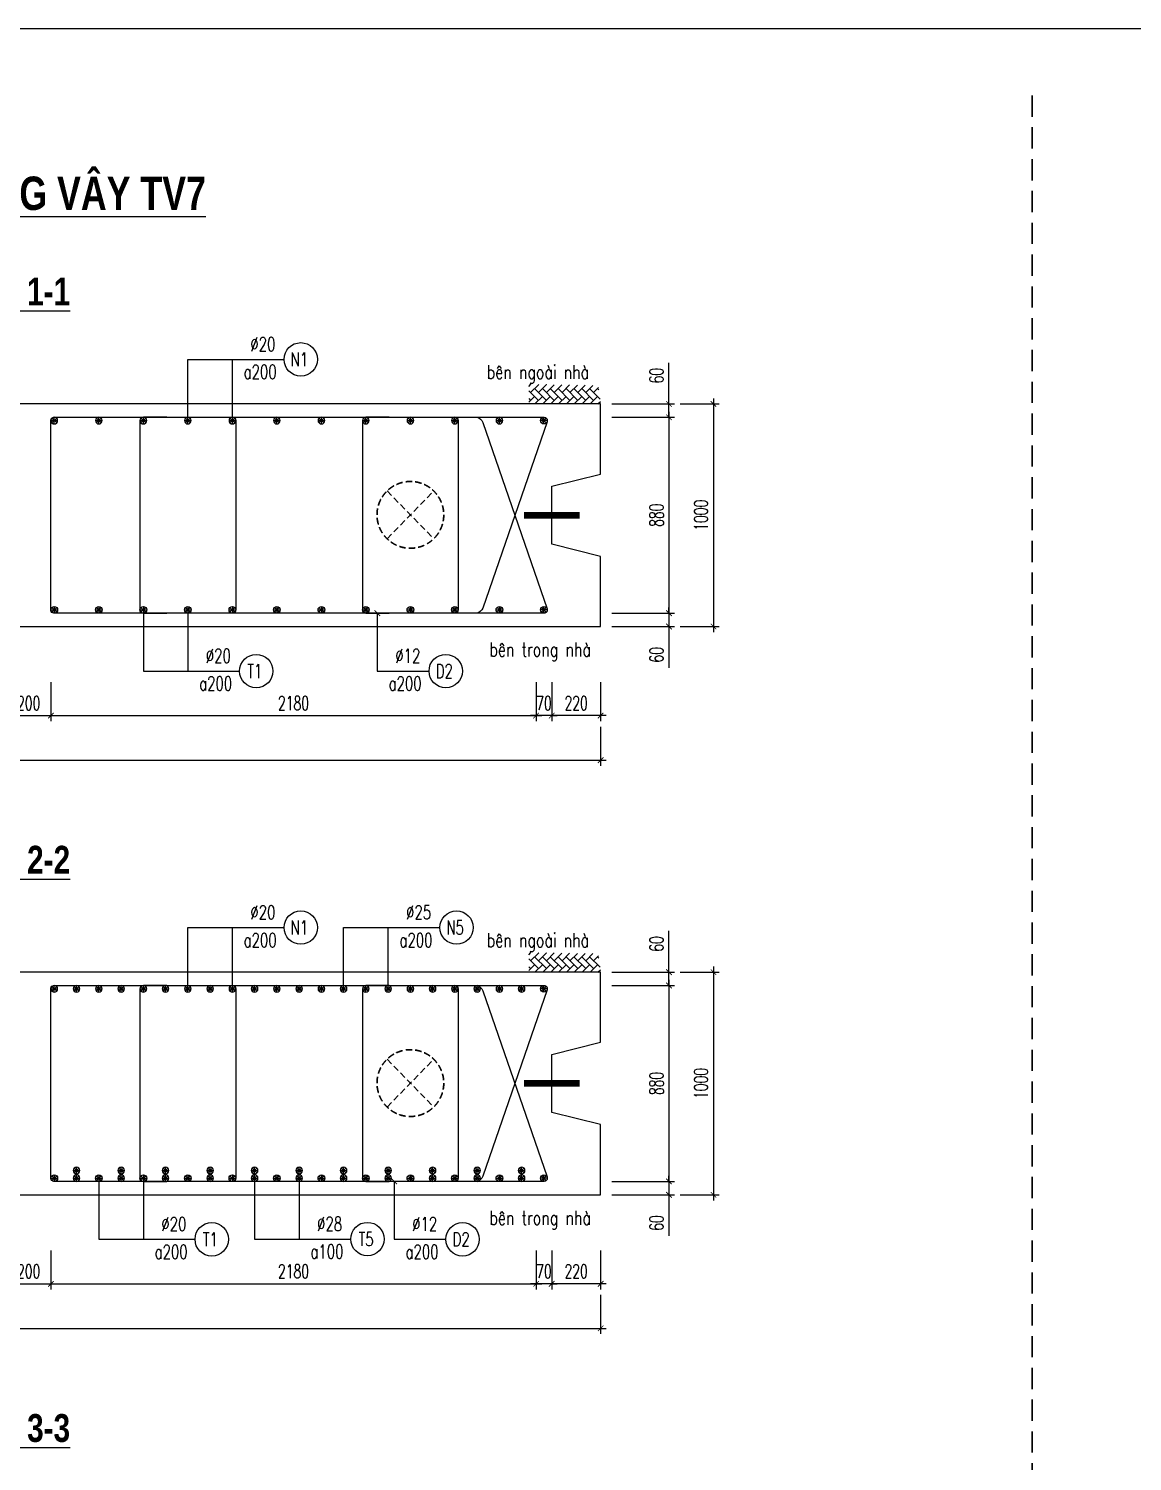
# Model space of a CAD drawing. Header units: millimetres. Extents: x -143570 to 58447, y -1448440 to -1202244.
# Drawn here: x -5197 to 14641, y -1236150 to -1210408 of the extents above; entities that cross this region are included whole.
import ezdxf
from ezdxf.enums import TextEntityAlignment as Align

# ---------------------------------------------------------------- set-up
doc = ezdxf.new("R2010")
doc.units = ezdxf.units.MM
doc.header["$LTSCALE"] = 30
doc.header["$PDMODE"] = 3
doc.linetypes.add('DASHED', pattern=[19.05, 12.7, -6.35])
doc.layers.get('0').update_dxf_attribs({"lineweight": 9})
doc.layers.get('Defpoints').update_dxf_attribs({"lineweight": 9})
for name, color, linetype in [('ccu11-Cotthep', 9, 'Continuous'), ('ccu11-Dim', 8, 'Continuous'), ('ccu11-Hatch', 8, 'Continuous'), ('ccu11-Text', 31, 'Continuous'), ('ccu11-Thay', 7, 'Continuous'), ('ccu11-Thep', 4, 'Continuous'), ('ccu11-Thep doc', 4, 'Continuous'), ('ccu11-Thepdai', 6, 'Continuous')]:
    doc.layers.add(name, color=color, linetype=linetype)
doc.layers.add('ccu11-Khuat', color=9, linetype='DASHED', lineweight=30)
doc.layers.add('Vicom_thep doc', color=1, linetype='Continuous', lineweight=35)
doc.styles.add('ccu11-dim', font='vnsimli.shx', dxfattribs={"width": 0.65, "bigfont": 'bigfont.shx'})
doc.styles.add('ccu11-VnAvH-B', font='')
doc.styles.add('ccu11-vnsimli', font='vnsimli.shx', dxfattribs={"width": 0.8, "bigfont": 'vns.shx'})
doc.styles.add('ccu11-vnsimple', font='vnsimple.shx', dxfattribs={"bigfont": 'bigfont.shx'})
doc.styles.add('ccu11_simli', font='vnsimli.shx', dxfattribs={"width": 0.8})
doc.styles.get('ccu11-VnAvH-B').set_extended_font_data('.VnAvantH', bold=True)
doc.dimstyles.new('ccu11-100', dxfattribs={"dimscale": 100, "dimtxt": 2.5, "dimasz": 1, "dimexe": 1, "dimexo": 2, "dimgap": 1, "dimtad": 1, "dimdec": 0, "dimdsep": 46, "dimtxsty": 'ccu11-dim', "dimblk": 'ARCHTICK', "dimcen": -1, "dimdle": 1, "dimclrd": 256, "dimclre": 256, "dimclrt": 3, "dimadec": 0, "dimazin": 2, "dimtfac": 0.1, "dimtdec": 0, "dimtmove": 0, "dimatfit": 1, "dimldrblk": 'ARCHTICK', "dimfxl": 1, "dimtvp": 0.833333, "dimtolj": 1, "dimtzin": 12, "dimarcsym": 0})
doc.dimstyles.new('ccu11-100x4', dxfattribs={"dimscale": 100, "dimtxt": 2.5, "dimasz": 1, "dimexe": 1, "dimexo": 2, "dimgap": 1, "dimtad": 1, "dimdec": 0, "dimlfac": 0.25, "dimdsep": 46, "dimtxsty": 'ccu11-dim', "dimblk": 'ARCHTICK', "dimcen": -1, "dimdle": 1, "dimclrd": 256, "dimclre": 256, "dimclrt": 3, "dimadec": 0, "dimazin": 2, "dimtfac": 0.1, "dimtdec": 0, "dimtmove": 0, "dimatfit": 1, "dimldrblk": 'ARCHTICK', "dimfxl": 1, "dimtvp": 0.833333, "dimtolj": 1, "dimtzin": 12, "dimarcsym": 0})

# ---------------------------------------------------------------- blocks, each defined once
blk = doc.blocks.new('MCT')
at = {"ltscale": 0.005}
for p, q in [((-0.49, 0), (0.49, 0)), ((0.35, -0.35), (-0.35, 0.35)), ((-0.35, -0.35), (0.35, 0.35)), ((0, -0.49), (0, 0.49))]:
    blk.add_line(p, q, dxfattribs=at)
blk.add_circle((0, 0), 0.492, dxfattribs=at)
blk = doc.blocks.new('*U25')
at = {"layer": 'ccu11-Thep doc', "xscale": -121.9200000001001, "yscale": 121.9200000001001, "zscale": 121.92, "rotation": 270}
blk.add_blockref('MCT', (0, 0), dxfattribs=at)
blk = doc.blocks.new('*U26')
at = {"layer": 'ccu11-Thep doc', "color": 0, "linetype": 'ByBlock', "lineweight": -2, "transparency": 16777216}
for p in [(0, 0), (800, 0), (1600, 0), (2400, 0), (3200, 0), (4000, 0), (4800, 0), (5600, 0), (6400, 0), (7200, 0), (8000, 0)]:
    blk.add_blockref('*U25', p, dxfattribs=at)
blk = doc.blocks.new('*U27')
at = {"layer": 'ccu11-Thep doc', "xscale": -121.9200000001001, "yscale": 121.9200000001001, "zscale": 121.92, "rotation": 270}
blk.add_blockref('MCT', (0, 0), dxfattribs=at)
blk = doc.blocks.new('*U28')
at = {"layer": 'ccu11-Thep doc', "color": 0, "linetype": 'ByBlock', "lineweight": -2, "transparency": 16777216}
for p in [(0, 0), (800, 0), (1600, 0), (2400, 0), (3200, 0), (4000, 0), (4800, 0), (5600, 0), (6400, 0), (7200, 0), (8000, 0)]:
    blk.add_blockref('*U27', p, dxfattribs=at)
blk = doc.blocks.new('_ARCHTICK')
at = {"color": 0, "linetype": 'ByBlock', "const_width": 0.15}
blk.add_lwpolyline([(-0.5, -0.5), (0.5, 0.5)], dxfattribs=at)
blk = doc.blocks.new('*D37')
at = {"layer": 'ccu11-Dim', "linetype": 'ByBlock', "lineweight": -2, "ltscale": 30, "transparency": 16777216}
for p, q in [((4204, -1222151), (4204, -1222851)), ((5084, -1222151), (5084, -1222851)), ((5184, -1222751), (4104, -1222751))]:
    blk.add_line(p, q, dxfattribs=at)
at = {"layer": 'Defpoints', "color": 0, "linetype": 'ByBlock', "ltscale": 30, "transparency": 16777216}
for p in [(4204, -1221951), (5084, -1221951), (4204, -1222751)]:
    blk.add_point(p, dxfattribs=at)
at = {"layer": 'ccu11-Dim', "linetype": 'ByBlock', "lineweight": -2, "ltscale": 30, "transparency": 16777216, "xscale": 100, "yscale": 100, "zscale": 100, "rotation": 180}
blk.add_blockref('_ARCHTICK', (4204, -1222751), dxfattribs=at)
at = {"layer": 'ccu11-Dim', "linetype": 'ByBlock', "lineweight": -2, "ltscale": 30, "transparency": 16777216, "xscale": 100, "yscale": 100, "zscale": 100}
blk.add_blockref('_ARCHTICK', (5084, -1222751), dxfattribs=at)
at = {"layer": 'ccu11-Dim', "color": 3, "linetype": 'ByBlock', "ltscale": 30, "transparency": 16777216, "insert": (4644, -1222526), "char_height": 250, "attachment_point": 5, "style": 'ccu11-dim'}
blk.add_mtext('\\A1;220', dxfattribs=at)
blk = doc.blocks.new('*D38')
at = {"layer": 'ccu11-Dim', "linetype": 'ByBlock', "lineweight": -2, "ltscale": 30, "transparency": 16777216}
for p, q in [((-17316, -1222951), (-17316, -1223651)), ((5084, -1222951), (5084, -1223651)), ((-17416, -1223551), (5184, -1223551))]:
    blk.add_line(p, q, dxfattribs=at)
at = {"layer": 'Defpoints', "color": 0, "linetype": 'ByBlock', "ltscale": 30, "transparency": 16777216}
for p in [(-17316, -1222751), (5084, -1222751), (5084, -1223551)]:
    blk.add_point(p, dxfattribs=at)
at = {"layer": 'ccu11-Dim', "linetype": 'ByBlock', "lineweight": -2, "ltscale": 30, "transparency": 16777216, "xscale": 100, "yscale": 100, "zscale": 100, "rotation": 180}
blk.add_blockref('_ARCHTICK', (-17316, -1223551), dxfattribs=at)
at = {"layer": 'ccu11-Dim', "linetype": 'ByBlock', "lineweight": -2, "ltscale": 30, "transparency": 16777216, "xscale": 100, "yscale": 100, "zscale": 100}
blk.add_blockref('_ARCHTICK', (5084, -1223551), dxfattribs=at)
at = {"layer": 'ccu11-Dim', "color": 3, "linetype": 'ByBlock', "ltscale": 30, "transparency": 16777216, "insert": (-6116, -1223326), "char_height": 250, "attachment_point": 5, "style": 'ccu11-dim'}
blk.add_mtext('\\A1;5600', dxfattribs=at)
blk = doc.blocks.new('*D39')
at = {"layer": 'ccu11-Dim', "linetype": 'ByBlock', "lineweight": -2, "ltscale": 30, "transparency": 16777216}
for p, q in [((3924, -1222151), (3924, -1222851)), ((4204, -1222151), (4204, -1222851)), ((3924, -1222751), (3824, -1222751)), ((4204, -1222751), (3924, -1222751)), ((4204, -1222751), (4304, -1222751))]:
    blk.add_line(p, q, dxfattribs=at)
at = {"layer": 'Defpoints', "color": 0, "linetype": 'ByBlock', "ltscale": 30, "transparency": 16777216}
for p in [(3924, -1221951), (4204, -1221951), (3924, -1222751)]:
    blk.add_point(p, dxfattribs=at)
at = {"layer": 'ccu11-Dim', "linetype": 'ByBlock', "lineweight": -2, "ltscale": 30, "transparency": 16777216, "xscale": 100, "yscale": 100, "zscale": 100}
blk.add_blockref('_ARCHTICK', (3924, -1222751), dxfattribs=at)
at = {"layer": 'ccu11-Dim', "linetype": 'ByBlock', "lineweight": -2, "ltscale": 30, "transparency": 16777216, "xscale": 100, "yscale": 100, "zscale": 100, "rotation": 180}
blk.add_blockref('_ARCHTICK', (4204, -1222751), dxfattribs=at)
at = {"layer": 'ccu11-Dim', "color": 3, "linetype": 'ByBlock', "ltscale": 30, "transparency": 16777216, "insert": (4064, -1222526), "char_height": 250, "attachment_point": 5, "style": 'ccu11-dim'}
blk.add_mtext('\\A1;70', dxfattribs=at)
blk = doc.blocks.new('*D40')
at = {"layer": 'ccu11-Dim', "linetype": 'ByBlock', "lineweight": -2, "ltscale": 30, "transparency": 16777216}
for p, q in [((-5597, -1222151), (-5597, -1222851)), ((-4797, -1222151), (-4797, -1222851)), ((-5697, -1222751), (-4697, -1222751))]:
    blk.add_line(p, q, dxfattribs=at)
at = {"layer": 'Defpoints', "color": 0, "linetype": 'ByBlock', "ltscale": 30, "transparency": 16777216}
for p in [(-5597, -1221951), (-4797, -1221951), (-4797, -1222751)]:
    blk.add_point(p, dxfattribs=at)
at = {"layer": 'ccu11-Dim', "linetype": 'ByBlock', "lineweight": -2, "ltscale": 30, "transparency": 16777216, "xscale": 100, "yscale": 100, "zscale": 100, "rotation": 180}
blk.add_blockref('_ARCHTICK', (-5597, -1222751), dxfattribs=at)
at = {"layer": 'ccu11-Dim', "linetype": 'ByBlock', "lineweight": -2, "ltscale": 30, "transparency": 16777216, "xscale": 100, "yscale": 100, "zscale": 100}
blk.add_blockref('_ARCHTICK', (-4797, -1222751), dxfattribs=at)
at = {"layer": 'ccu11-Dim', "color": 3, "linetype": 'ByBlock', "ltscale": 30, "transparency": 16777216, "insert": (-5197, -1222526), "char_height": 250, "attachment_point": 5, "style": 'ccu11-dim'}
blk.add_mtext('\\A1;200', dxfattribs=at)
blk = doc.blocks.new('*D41')
at = {"layer": 'ccu11-Dim', "linetype": 'ByBlock', "lineweight": -2, "ltscale": 30, "transparency": 16777216}
for p, q in [((-4797, -1222151), (-4797, -1222851)), ((3924, -1222151), (3924, -1222851)), ((-4897, -1222751), (4024, -1222751))]:
    blk.add_line(p, q, dxfattribs=at)
at = {"layer": 'Defpoints', "color": 0, "linetype": 'ByBlock', "ltscale": 30, "transparency": 16777216}
for p in [(-4797, -1221951), (3924, -1221951), (3924, -1222751)]:
    blk.add_point(p, dxfattribs=at)
at = {"layer": 'ccu11-Dim', "linetype": 'ByBlock', "lineweight": -2, "ltscale": 30, "transparency": 16777216, "xscale": 100, "yscale": 100, "zscale": 100, "rotation": 180}
blk.add_blockref('_ARCHTICK', (-4797, -1222751), dxfattribs=at)
at = {"layer": 'ccu11-Dim', "linetype": 'ByBlock', "lineweight": -2, "ltscale": 30, "transparency": 16777216, "xscale": 100, "yscale": 100, "zscale": 100}
blk.add_blockref('_ARCHTICK', (3924, -1222751), dxfattribs=at)
at = {"layer": 'ccu11-Dim', "color": 3, "linetype": 'ByBlock', "ltscale": 30, "transparency": 16777216, "insert": (-437, -1222526), "char_height": 250, "attachment_point": 5, "style": 'ccu11-dim'}
blk.add_mtext('\\A1;2180', dxfattribs=at)
blk = doc.blocks.new('SHD')
at = {"layer": 'ccu11-Cotthep'}
blk.add_circle((300, 0), 300, dxfattribs=at)
at = {"layer": 'ccu11-Cotthep', "color": 31, "style": 'ccu11_simli', "width": 0.8}
blk.add_attdef('DK', text='', height=250, dxfattribs=at).set_placement((-101, 65), align=Align.BOTTOM_RIGHT)
blk.add_attdef('KH', text='', height=250, dxfattribs=at).set_placement((300, 0), align=Align.MIDDLE)
blk.add_attdef('KC', text='', height=250, dxfattribs=at).set_placement((-101, -142), align=Align.TOP_RIGHT)
blk = doc.blocks.new('*D29')
at = {"layer": 'ccu11-Dim', "linetype": 'ByBlock', "lineweight": -2, "ltscale": 30, "transparency": 16777216}
for p, q in [((6312, -1217151), (6312, -1216411)), ((5284, -1217151), (6412, -1217151)), ((6312, -1217391), (6312, -1217151)), ((5284, -1217391), (6412, -1217391)), ((6312, -1217391), (6312, -1217491))]:
    blk.add_line(p, q, dxfattribs=at)
at = {"layer": 'Defpoints', "color": 0, "linetype": 'ByBlock', "ltscale": 30, "transparency": 16777216}
for p in [(5084, -1217151), (5084, -1217391), (6312, -1217391)]:
    blk.add_point(p, dxfattribs=at)
at = {"layer": 'ccu11-Dim', "linetype": 'ByBlock', "lineweight": -2, "ltscale": 30, "transparency": 16777216, "xscale": 100, "yscale": 100, "zscale": 100}
for p, rotation in [((6312, -1217151), 270), ((6312, -1217391), 90)]:
    blk.add_blockref('_ARCHTICK', p, dxfattribs=dict(at, rotation=rotation))
at = {"layer": 'ccu11-Dim', "color": 3, "linetype": 'ByBlock', "ltscale": 30, "transparency": 16777216, "insert": (6087, -1216643), "char_height": 250, "attachment_point": 5, "rotation": 90, "style": 'ccu11-dim'}
blk.add_mtext('\\A1;60', dxfattribs=at)
blk = doc.blocks.new('*D30')
at = {"layer": 'ccu11-Dim', "linetype": 'ByBlock', "lineweight": -2, "ltscale": 30, "transparency": 16777216}
for p, q in [((6312, -1217291), (6312, -1221011)), ((5284, -1217391), (6412, -1217391)), ((5284, -1220911), (6412, -1220911))]:
    blk.add_line(p, q, dxfattribs=at)
at = {"layer": 'Defpoints', "color": 0, "linetype": 'ByBlock', "ltscale": 30, "transparency": 16777216}
for p in [(5084, -1217391), (5084, -1220911), (6312, -1220911)]:
    blk.add_point(p, dxfattribs=at)
at = {"layer": 'ccu11-Dim', "linetype": 'ByBlock', "lineweight": -2, "ltscale": 30, "transparency": 16777216, "xscale": 100, "yscale": 100, "zscale": 100}
for p, rotation in [((6312, -1217391), 90), ((6312, -1220911), 270)]:
    blk.add_blockref('_ARCHTICK', p, dxfattribs=dict(at, rotation=rotation))
at = {"layer": 'ccu11-Dim', "color": 3, "linetype": 'ByBlock', "ltscale": 30, "transparency": 16777216, "insert": (6087, -1219151), "char_height": 250, "attachment_point": 5, "rotation": 90, "style": 'ccu11-dim'}
blk.add_mtext('\\A1;880', dxfattribs=at)
blk = doc.blocks.new('*D31')
at = {"layer": 'ccu11-Dim', "linetype": 'ByBlock', "lineweight": -2, "ltscale": 30, "transparency": 16777216}
for p, q in [((5284, -1220911), (6412, -1220911)), ((6312, -1220911), (6312, -1220811)), ((6312, -1220911), (6312, -1221151)), ((5284, -1221151), (6412, -1221151)), ((6312, -1221151), (6312, -1221890))]:
    blk.add_line(p, q, dxfattribs=at)
at = {"layer": 'Defpoints', "color": 0, "linetype": 'ByBlock', "ltscale": 30, "transparency": 16777216}
for p in [(5084, -1220911), (6312, -1220911), (5084, -1221151)]:
    blk.add_point(p, dxfattribs=at)
at = {"layer": 'ccu11-Dim', "linetype": 'ByBlock', "lineweight": -2, "ltscale": 30, "transparency": 16777216, "xscale": 100, "yscale": 100, "zscale": 100}
for p, rotation in [((6312, -1220911), 270), ((6312, -1221151), 90)]:
    blk.add_blockref('_ARCHTICK', p, dxfattribs=dict(at, rotation=rotation))
at = {"layer": 'ccu11-Dim', "color": 3, "linetype": 'ByBlock', "ltscale": 30, "transparency": 16777216, "insert": (6087, -1221659), "char_height": 250, "attachment_point": 5, "rotation": 90, "style": 'ccu11-dim'}
blk.add_mtext('\\A1;60', dxfattribs=at)
blk = doc.blocks.new('*D32')
at = {"layer": 'ccu11-Dim', "linetype": 'ByBlock', "lineweight": -2, "ltscale": 30, "transparency": 16777216}
for p, q in [((7112, -1217051), (7112, -1221251)), ((6512, -1217151), (7212, -1217151)), ((6512, -1221151), (7212, -1221151))]:
    blk.add_line(p, q, dxfattribs=at)
at = {"layer": 'Defpoints', "color": 0, "linetype": 'ByBlock', "ltscale": 30, "transparency": 16777216}
for p in [(6312, -1217151), (6312, -1221151), (7112, -1221151)]:
    blk.add_point(p, dxfattribs=at)
at = {"layer": 'ccu11-Dim', "linetype": 'ByBlock', "lineweight": -2, "ltscale": 30, "transparency": 16777216, "xscale": 100, "yscale": 100, "zscale": 100}
for p, rotation in [((7112, -1217151), 90), ((7112, -1221151), 270)]:
    blk.add_blockref('_ARCHTICK', p, dxfattribs=dict(at, rotation=rotation))
at = {"layer": 'ccu11-Dim', "color": 3, "linetype": 'ByBlock', "ltscale": 30, "transparency": 16777216, "insert": (6887, -1219151), "char_height": 250, "attachment_point": 5, "rotation": 90, "style": 'ccu11-dim'}
blk.add_mtext('\\A1;1000', dxfattribs=at)
blk = doc.blocks.new('*U67')
at = {"layer": 'ccu11-Thep doc', "xscale": -121.9200000001001, "yscale": 121.9200000001001, "zscale": 121.92, "rotation": 270}
blk.add_blockref('MCT', (0, 0), dxfattribs=at)
blk = doc.blocks.new('*U68')
at = {"layer": 'ccu11-Thep doc', "color": 0, "linetype": 'ByBlock', "lineweight": -2, "transparency": 16777216}
for p in [(0, 0), (800, 0), (1600, 0), (2400, 0), (3200, 0), (4000, 0), (4800, 0), (5600, 0), (6400, 0), (7200, 0), (8000, 0)]:
    blk.add_blockref('*U67', p, dxfattribs=at)
blk = doc.blocks.new('*U69')
at = {"layer": 'ccu11-Thep doc', "xscale": -121.9200000001001, "yscale": 121.9200000001001, "zscale": 121.92, "rotation": 270}
blk.add_blockref('MCT', (0, 0), dxfattribs=at)
blk = doc.blocks.new('*U70')
at = {"layer": 'ccu11-Thep doc', "color": 0, "linetype": 'ByBlock', "lineweight": -2, "transparency": 16777216}
for p in [(0, 0), (800, 0), (1600, 0), (2400, 0), (3200, 0), (4000, 0), (4800, 0), (5600, 0), (6400, 0), (7200, 0), (8000, 0)]:
    blk.add_blockref('*U69', p, dxfattribs=at)
blk = doc.blocks.new('*D75')
at = {"layer": 'ccu11-Dim', "linetype": 'ByBlock', "lineweight": -2, "ltscale": 30, "transparency": 16777216}
for p, q in [((4204, -1232361), (4204, -1233061)), ((5084, -1232361), (5084, -1233061)), ((5184, -1232961), (4104, -1232961))]:
    blk.add_line(p, q, dxfattribs=at)
at = {"layer": 'Defpoints', "color": 0, "linetype": 'ByBlock', "ltscale": 30, "transparency": 16777216}
for p in [(4204, -1232161), (5084, -1232161), (4204, -1232961)]:
    blk.add_point(p, dxfattribs=at)
at = {"layer": 'ccu11-Dim', "linetype": 'ByBlock', "lineweight": -2, "ltscale": 30, "transparency": 16777216, "xscale": 100, "yscale": 100, "zscale": 100, "rotation": 180}
blk.add_blockref('_ARCHTICK', (4204, -1232961), dxfattribs=at)
at = {"layer": 'ccu11-Dim', "linetype": 'ByBlock', "lineweight": -2, "ltscale": 30, "transparency": 16777216, "xscale": 100, "yscale": 100, "zscale": 100}
blk.add_blockref('_ARCHTICK', (5084, -1232961), dxfattribs=at)
at = {"layer": 'ccu11-Dim', "color": 3, "linetype": 'ByBlock', "ltscale": 30, "transparency": 16777216, "insert": (4644, -1232736), "char_height": 250, "attachment_point": 5, "style": 'ccu11-dim'}
blk.add_mtext('\\A1;220', dxfattribs=at)
blk = doc.blocks.new('*D76')
at = {"layer": 'ccu11-Dim', "linetype": 'ByBlock', "lineweight": -2, "ltscale": 30, "transparency": 16777216}
for p, q in [((-17316, -1233161), (-17316, -1233861)), ((5084, -1233161), (5084, -1233861)), ((-17416, -1233761), (5184, -1233761))]:
    blk.add_line(p, q, dxfattribs=at)
at = {"layer": 'Defpoints', "color": 0, "linetype": 'ByBlock', "ltscale": 30, "transparency": 16777216}
for p in [(-17316, -1232961), (5084, -1232961), (5084, -1233761)]:
    blk.add_point(p, dxfattribs=at)
at = {"layer": 'ccu11-Dim', "linetype": 'ByBlock', "lineweight": -2, "ltscale": 30, "transparency": 16777216, "xscale": 100, "yscale": 100, "zscale": 100, "rotation": 180}
blk.add_blockref('_ARCHTICK', (-17316, -1233761), dxfattribs=at)
at = {"layer": 'ccu11-Dim', "linetype": 'ByBlock', "lineweight": -2, "ltscale": 30, "transparency": 16777216, "xscale": 100, "yscale": 100, "zscale": 100}
blk.add_blockref('_ARCHTICK', (5084, -1233761), dxfattribs=at)
at = {"layer": 'ccu11-Dim', "color": 3, "linetype": 'ByBlock', "ltscale": 30, "transparency": 16777216, "insert": (-6116, -1233536), "char_height": 250, "attachment_point": 5, "style": 'ccu11-dim'}
blk.add_mtext('\\A1;5600', dxfattribs=at)
blk = doc.blocks.new('*D77')
at = {"layer": 'ccu11-Dim', "linetype": 'ByBlock', "lineweight": -2, "ltscale": 30, "transparency": 16777216}
for p, q in [((3924, -1232361), (3924, -1233061)), ((4204, -1232361), (4204, -1233061)), ((3924, -1232961), (3824, -1232961)), ((4204, -1232961), (3924, -1232961)), ((4204, -1232961), (4304, -1232961))]:
    blk.add_line(p, q, dxfattribs=at)
at = {"layer": 'Defpoints', "color": 0, "linetype": 'ByBlock', "ltscale": 30, "transparency": 16777216}
for p in [(3924, -1232161), (4204, -1232161), (3924, -1232961)]:
    blk.add_point(p, dxfattribs=at)
at = {"layer": 'ccu11-Dim', "linetype": 'ByBlock', "lineweight": -2, "ltscale": 30, "transparency": 16777216, "xscale": 100, "yscale": 100, "zscale": 100}
blk.add_blockref('_ARCHTICK', (3924, -1232961), dxfattribs=at)
at = {"layer": 'ccu11-Dim', "linetype": 'ByBlock', "lineweight": -2, "ltscale": 30, "transparency": 16777216, "xscale": 100, "yscale": 100, "zscale": 100, "rotation": 180}
blk.add_blockref('_ARCHTICK', (4204, -1232961), dxfattribs=at)
at = {"layer": 'ccu11-Dim', "color": 3, "linetype": 'ByBlock', "ltscale": 30, "transparency": 16777216, "insert": (4064, -1232736), "char_height": 250, "attachment_point": 5, "style": 'ccu11-dim'}
blk.add_mtext('\\A1;70', dxfattribs=at)
blk = doc.blocks.new('*D78')
at = {"layer": 'ccu11-Dim', "linetype": 'ByBlock', "lineweight": -2, "ltscale": 30, "transparency": 16777216}
for p, q in [((-5597, -1232361), (-5597, -1233061)), ((-4797, -1232361), (-4797, -1233061)), ((-5697, -1232961), (-4697, -1232961))]:
    blk.add_line(p, q, dxfattribs=at)
at = {"layer": 'Defpoints', "color": 0, "linetype": 'ByBlock', "ltscale": 30, "transparency": 16777216}
for p in [(-5597, -1232161), (-4797, -1232161), (-4797, -1232961)]:
    blk.add_point(p, dxfattribs=at)
at = {"layer": 'ccu11-Dim', "linetype": 'ByBlock', "lineweight": -2, "ltscale": 30, "transparency": 16777216, "xscale": 100, "yscale": 100, "zscale": 100, "rotation": 180}
blk.add_blockref('_ARCHTICK', (-5597, -1232961), dxfattribs=at)
at = {"layer": 'ccu11-Dim', "linetype": 'ByBlock', "lineweight": -2, "ltscale": 30, "transparency": 16777216, "xscale": 100, "yscale": 100, "zscale": 100}
blk.add_blockref('_ARCHTICK', (-4797, -1232961), dxfattribs=at)
at = {"layer": 'ccu11-Dim', "color": 3, "linetype": 'ByBlock', "ltscale": 30, "transparency": 16777216, "insert": (-5197, -1232736), "char_height": 250, "attachment_point": 5, "style": 'ccu11-dim'}
blk.add_mtext('\\A1;200', dxfattribs=at)
blk = doc.blocks.new('*D79')
at = {"layer": 'ccu11-Dim', "linetype": 'ByBlock', "lineweight": -2, "ltscale": 30, "transparency": 16777216}
for p, q in [((-4797, -1232361), (-4797, -1233061)), ((3924, -1232361), (3924, -1233061)), ((-4897, -1232961), (4024, -1232961))]:
    blk.add_line(p, q, dxfattribs=at)
at = {"layer": 'Defpoints', "color": 0, "linetype": 'ByBlock', "ltscale": 30, "transparency": 16777216}
for p in [(-4797, -1232161), (3924, -1232161), (3924, -1232961)]:
    blk.add_point(p, dxfattribs=at)
at = {"layer": 'ccu11-Dim', "linetype": 'ByBlock', "lineweight": -2, "ltscale": 30, "transparency": 16777216, "xscale": 100, "yscale": 100, "zscale": 100, "rotation": 180}
blk.add_blockref('_ARCHTICK', (-4797, -1232961), dxfattribs=at)
at = {"layer": 'ccu11-Dim', "linetype": 'ByBlock', "lineweight": -2, "ltscale": 30, "transparency": 16777216, "xscale": 100, "yscale": 100, "zscale": 100}
blk.add_blockref('_ARCHTICK', (3924, -1232961), dxfattribs=at)
at = {"layer": 'ccu11-Dim', "color": 3, "linetype": 'ByBlock', "ltscale": 30, "transparency": 16777216, "insert": (-437, -1232736), "char_height": 250, "attachment_point": 5, "style": 'ccu11-dim'}
blk.add_mtext('\\A1;2180', dxfattribs=at)
blk = doc.blocks.new('*D82')
at = {"layer": 'ccu11-Dim', "linetype": 'ByBlock', "lineweight": -2, "ltscale": 30, "transparency": 16777216}
for p, q in [((6312, -1227361), (6312, -1226621)), ((5284, -1227361), (6412, -1227361)), ((6312, -1227601), (6312, -1227361)), ((5284, -1227601), (6412, -1227601)), ((6312, -1227601), (6312, -1227701))]:
    blk.add_line(p, q, dxfattribs=at)
at = {"layer": 'Defpoints', "color": 0, "linetype": 'ByBlock', "ltscale": 30, "transparency": 16777216}
for p in [(5084, -1227361), (5084, -1227601), (6312, -1227601)]:
    blk.add_point(p, dxfattribs=at)
at = {"layer": 'ccu11-Dim', "linetype": 'ByBlock', "lineweight": -2, "ltscale": 30, "transparency": 16777216, "xscale": 100, "yscale": 100, "zscale": 100}
for p, rotation in [((6312, -1227361), 270), ((6312, -1227601), 90)]:
    blk.add_blockref('_ARCHTICK', p, dxfattribs=dict(at, rotation=rotation))
at = {"layer": 'ccu11-Dim', "color": 3, "linetype": 'ByBlock', "ltscale": 30, "transparency": 16777216, "insert": (6087, -1226853), "char_height": 250, "attachment_point": 5, "rotation": 90, "style": 'ccu11-dim'}
blk.add_mtext('\\A1;60', dxfattribs=at)
blk = doc.blocks.new('*D83')
at = {"layer": 'ccu11-Dim', "linetype": 'ByBlock', "lineweight": -2, "ltscale": 30, "transparency": 16777216}
for p, q in [((5284, -1227601), (6412, -1227601)), ((6312, -1227501), (6312, -1231221)), ((5284, -1231121), (6412, -1231121))]:
    blk.add_line(p, q, dxfattribs=at)
at = {"layer": 'Defpoints', "color": 0, "linetype": 'ByBlock', "ltscale": 30, "transparency": 16777216}
for p in [(5084, -1227601), (5084, -1231121), (6312, -1231121)]:
    blk.add_point(p, dxfattribs=at)
at = {"layer": 'ccu11-Dim', "linetype": 'ByBlock', "lineweight": -2, "ltscale": 30, "transparency": 16777216, "xscale": 100, "yscale": 100, "zscale": 100}
for p, rotation in [((6312, -1227601), 90), ((6312, -1231121), 270)]:
    blk.add_blockref('_ARCHTICK', p, dxfattribs=dict(at, rotation=rotation))
at = {"layer": 'ccu11-Dim', "color": 3, "linetype": 'ByBlock', "ltscale": 30, "transparency": 16777216, "insert": (6087, -1229361), "char_height": 250, "attachment_point": 5, "rotation": 90, "style": 'ccu11-dim'}
blk.add_mtext('\\A1;880', dxfattribs=at)
blk = doc.blocks.new('*D84')
at = {"layer": 'ccu11-Dim', "linetype": 'ByBlock', "lineweight": -2, "ltscale": 30, "transparency": 16777216}
for p, q in [((5284, -1231121), (6412, -1231121)), ((6312, -1231121), (6312, -1231021)), ((6312, -1231121), (6312, -1231361)), ((5284, -1231361), (6412, -1231361)), ((6312, -1231361), (6312, -1232100))]:
    blk.add_line(p, q, dxfattribs=at)
at = {"layer": 'Defpoints', "color": 0, "linetype": 'ByBlock', "ltscale": 30, "transparency": 16777216}
for p in [(5084, -1231121), (6312, -1231121), (5084, -1231361)]:
    blk.add_point(p, dxfattribs=at)
at = {"layer": 'ccu11-Dim', "linetype": 'ByBlock', "lineweight": -2, "ltscale": 30, "transparency": 16777216, "xscale": 100, "yscale": 100, "zscale": 100}
for p, rotation in [((6312, -1231121), 270), ((6312, -1231361), 90)]:
    blk.add_blockref('_ARCHTICK', p, dxfattribs=dict(at, rotation=rotation))
at = {"layer": 'ccu11-Dim', "color": 3, "linetype": 'ByBlock', "ltscale": 30, "transparency": 16777216, "insert": (6087, -1231869), "char_height": 250, "attachment_point": 5, "rotation": 90, "style": 'ccu11-dim'}
blk.add_mtext('\\A1;60', dxfattribs=at)
blk = doc.blocks.new('*D85')
at = {"layer": 'ccu11-Dim', "linetype": 'ByBlock', "lineweight": -2, "ltscale": 30, "transparency": 16777216}
for p, q in [((6512, -1227361), (7212, -1227361)), ((7112, -1227261), (7112, -1231461)), ((6512, -1231361), (7212, -1231361))]:
    blk.add_line(p, q, dxfattribs=at)
at = {"layer": 'Defpoints', "color": 0, "linetype": 'ByBlock', "ltscale": 30, "transparency": 16777216}
for p in [(6312, -1227361), (6312, -1231361), (7112, -1231361)]:
    blk.add_point(p, dxfattribs=at)
at = {"layer": 'ccu11-Dim', "linetype": 'ByBlock', "lineweight": -2, "ltscale": 30, "transparency": 16777216, "xscale": 100, "yscale": 100, "zscale": 100}
for p, rotation in [((7112, -1227361), 90), ((7112, -1231361), 270)]:
    blk.add_blockref('_ARCHTICK', p, dxfattribs=dict(at, rotation=rotation))
at = {"layer": 'ccu11-Dim', "color": 3, "linetype": 'ByBlock', "ltscale": 30, "transparency": 16777216, "insert": (6887, -1229361), "char_height": 250, "attachment_point": 5, "rotation": 90, "style": 'ccu11-dim'}
blk.add_mtext('\\A1;1000', dxfattribs=at)
blk = doc.blocks.new('ccu11_block_thep')
at = {"layer": 'ccu11-Thep', "color": 3}
for p, q in [((-0.4, 0), (0.4, 0)), ((-0.28, 0.28), (0.28, -0.28)), ((0.28, 0.28), (-0.28, -0.28)), ((0, 0.4), (0, -0.4))]:
    blk.add_line(p, q, dxfattribs=at)
at = {"layer": 'ccu11-Thep', "color": 1, "const_width": 0.0667}
blk.add_lwpolyline([(-0.4, 0, 1), (0.4, 0, 1), (-0.4, 0, 1)], format="xyb", dxfattribs=at)
at = {"layer": 'ccu11-Thep', "color": 1}
blk.add_circle((0, 0), 0.4, dxfattribs=at)
blk = doc.blocks.new('*U86')
at = {"layer": 'Vicom_thep doc', "xscale": -150, "yscale": 150, "zscale": 150, "rotation": 180}
blk.add_blockref('ccu11_block_thep', (0, 0), dxfattribs=at)
blk = doc.blocks.new('*U87')
at = {"layer": 'ccu11-Thep doc', "color": 0, "linetype": 'ByBlock', "lineweight": -2, "transparency": 16777216}
for p in [(0, 0), (800, 0), (1600, 0), (2400, 0), (3200, 0), (4000, 0), (4800, 0), (5600, 0), (6400, 0), (7200, 0), (8000, 0)]:
    blk.add_blockref('*U86', p, dxfattribs=at)
blk = doc.blocks.new('*U90')
at = {"layer": 'Vicom_thep doc', "xscale": -150, "yscale": 150, "zscale": 150, "rotation": 180}
blk.add_blockref('ccu11_block_thep', (0, 0), dxfattribs=at)
blk = doc.blocks.new('*U91')
at = {"layer": 'ccu11-Thep doc', "color": 0, "linetype": 'ByBlock', "lineweight": -2, "transparency": 16777216}
for p in [(0, 0), (800, 0), (1600, 0), (2400, 0), (3200, 0), (4000, 0), (4800, 0), (5600, 0), (6400, 0), (7200, 0), (8000, 0)]:
    blk.add_blockref('*U90', p, dxfattribs=at)
blk = doc.blocks.new('*U292')
at = {"layer": 'Vicom_thep doc', "xscale": -150, "yscale": 150, "zscale": 150, "rotation": 180}
blk.add_blockref('ccu11_block_thep', (0, 0), dxfattribs=at)
blk = doc.blocks.new('*U293')
at = {"layer": 'ccu11-Thep doc', "color": 0, "linetype": 'ByBlock', "lineweight": -2, "transparency": 16777216}
for p in [(0, 0), (800, 0), (1600, 0), (2400, 0), (3200, 0), (4000, 0), (4800, 0), (5600, 0), (6400, 0), (7200, 0), (8000, 0)]:
    blk.add_blockref('*U292', p, dxfattribs=at)

msp = doc.modelspace()

# ---------------------------------------------------------------- hatches: boundary and pattern name
at = {"layer": 'ccu11-Hatch', "ltscale": 10}
h = msp.add_hatch(dxfattribs=at)
h.set_pattern_fill('AR-HBONE', color=256, scale=25, angle=270, style=0)
h.set_pattern_definition([(45, (-3258058.85, 559305.45), (141.4213562, 4e-14), [300, -100]), (315, (-3257988.14, 559376.16), (141.4213562, 4e-14), [300, -100])])
h.paths.add_polyline_path([(3791.65, -1216798.02), (3791.65, -1217150.75), (5084, -1217150.75), (5041.15, -1216819.44)])
h = msp.add_hatch(dxfattribs=at)
h.set_pattern_fill('AR-HBONE', color=256, scale=25, angle=270, style=0)
h.set_pattern_definition([(45, (-3258058.85, 549095.51), (141.4213562, 4e-14), [300, -100]), (315, (-3257988.14, 549166.22), (141.4213562, 4e-14), [300, -100])])
h.paths.add_polyline_path([(3791.65, -1227007.96), (3791.65, -1227360.69), (5084, -1227360.69), (5041.15, -1227029.38)])

# ---------------------------------------------------------------- linework, layer by layer
at = {"layer": 'ccu11-Khuat'}
msp.add_line((12842.95, -1211609.82), (12842.95, -1268677.68), dxfattribs=at)
at = {"layer": 'ccu11-Khuat', "ltscale": 0.3}
for p, q in [((1244.89, -1218715.04), (2083.12, -1219573.74)), ((1244.89, -1219573.74), (2083.12, -1218715.04)), ((1244.89, -1228924.97), (2083.12, -1229783.68)), ((1244.89, -1229783.68), (2083.12, -1228924.97))]:
    msp.add_line(p, q, dxfattribs=at)
for centre in [(1664, -1219144.39), (1664, -1229354.32)]:
    msp.add_circle(centre, 600, dxfattribs=at)
at = {"layer": 'ccu11-Thay'}
for points in [[(-25652.83, -1210408.39), (58447.17, -1210408.39), (58447.17, -1269879.11), (-25652.83, -1269879.11)], [(-17316, -1221150.75), (5084, -1221150.75), (5084, -1219890.75), (4204.24, -1219670.75), (4204.24, -1218630.75), (5084, -1218410.75), (5084, -1217150.75), (-17316, -1217150.75), (-17316, -1218410.75), (-18195.76, -1218630.75), (-18195.76, -1219670.75), (-17316, -1219890.75)], [(-17316, -1231360.69), (5084, -1231360.69), (5084, -1230100.69), (4204.24, -1229880.69), (4204.24, -1228840.69), (5084, -1228620.69), (5084, -1227360.69), (-17316, -1227360.69), (-17316, -1228620.69), (-18195.76, -1228840.69), (-18195.76, -1229880.69), (-17316, -1230100.69)]]:
    msp.add_lwpolyline(points, close=True, dxfattribs=at)
at = {"layer": 'ccu11-Thep', "const_width": 120}
for points in [[(3704, -1219150.75), (4704, -1219150.75)], [(3704, -1229360.69), (4704, -1229360.69)]]:
    msp.add_lwpolyline(points, dxfattribs=at)
at = {"layer": 'ccu11-Thepdai'}
for points in [[(2135.8, -1217390.75), (2856.27, -1217390.75, -0.23620228), (2968.04, -1217483.5), (4121.91, -1220830.25, -0.5204497), (4065.52, -1220910.75), (-4746, -1220910.75, -0.41421356), (-4796, -1220860.75), (-4796, -1217440.75, -0.41421356), (-4746, -1217390.75), (4065.52, -1217390.75, -0.5204497), (4121.91, -1217471.25), (2968.04, -1220818, -0.23620228), (2856.27, -1220910.75), (2135.8, -1220910.75)], [(-2716, -1217390.75), (-3136, -1217390.75, 0.41421356), (-3196, -1217450.75), (-3196, -1220850.75, 0.41421356), (-3136, -1220910.75), (-2716, -1220910.75)], [(-1956, -1217390.75), (-1536, -1217390.75, -0.41421356), (-1476, -1217450.75), (-1476, -1220850.75, -0.41421356), (-1536, -1220910.75), (-1956, -1220910.75)], [(1284, -1217390.75), (864, -1217390.75, 0.41421356), (804, -1217450.75), (804, -1220850.75, 0.41421356), (864, -1220910.75), (1284, -1220910.75)], [(2044, -1217390.75), (2464, -1217390.75, -0.41421356), (2524, -1217450.75), (2524, -1220850.75, -0.41421356), (2464, -1220910.75), (2044, -1220910.75)], [(2135.8, -1227600.69), (2856.27, -1227600.69, -0.23620228), (2968.04, -1227693.43), (4121.91, -1231040.19, -0.5204497), (4065.52, -1231120.69), (-4746, -1231120.69, -0.41421356), (-4796, -1231070.69), (-4796, -1227650.69, -0.41421356), (-4746, -1227600.69), (4065.52, -1227600.69, -0.5204497), (4121.91, -1227681.19), (2968.04, -1231027.94, -0.23620228), (2856.27, -1231120.69), (2135.8, -1231120.69)], [(-2716, -1227600.69), (-3136, -1227600.69, 0.41421356), (-3196, -1227660.69), (-3196, -1231060.69, 0.41421356), (-3136, -1231120.69), (-2716, -1231120.69)], [(-1956, -1227600.69), (-1536, -1227600.69, -0.41421356), (-1476, -1227660.69), (-1476, -1231060.69, -0.41421356), (-1536, -1231120.69), (-1956, -1231120.69)], [(1284, -1227600.69), (864, -1227600.69, 0.41421356), (804, -1227660.69), (804, -1231060.69, 0.41421356), (864, -1231120.69), (1284, -1231120.69)], [(2044, -1227600.69), (2464, -1227600.69, -0.41421356), (2524, -1227660.69), (2524, -1231060.69, -0.41421356), (2464, -1231120.69), (2044, -1231120.69)]]:
    msp.add_lwpolyline(points, format="xyb", dxfattribs=at)

# ---------------------------------------------------------------- block references
at = {"layer": 'ccu11-Cotthep'}
ref = msp.add_blockref('SHD', (-607, -1216350.39), dxfattribs=at)
ref.add_attrib('KH', 'N1', dxfattribs={"color": 31, "height": 250, "style": 'ccu11-vnsimple', "width": 0.7}).set_placement((-332, -1216350.39), align=Align.MIDDLE_CENTER)
ref.add_attrib('KC', 'a200', dxfattribs={"color": 31, "height": 250, "style": 'ccu11-vnsimple', "width": 0.7}).set_placement((-1035.58, -1216450.39), align=Align.TOP_CENTER)
ref.add_attrib('DK', '`20', dxfattribs={"color": 31, "height": 250, "style": 'ccu11-vnsimple', "width": 0.7}).set_placement((-987.78, -1216275.39), align=Align.BOTTOM_CENTER)
ref = msp.add_blockref('SHD', (-1407, -1221951.11), dxfattribs=at)
ref.add_attrib('KH', 'T1', dxfattribs={"color": 31, "height": 250, "style": 'ccu11-vnsimple', "width": 0.7}).set_placement((-1132, -1221951.11), align=Align.MIDDLE_CENTER)
ref.add_attrib('KC', 'a200', dxfattribs={"color": 31, "height": 250, "style": 'ccu11-vnsimple', "width": 0.7}).set_placement((-1835.58, -1222051.11), align=Align.TOP_CENTER)
ref.add_attrib('DK', '`20', dxfattribs={"color": 31, "height": 250, "style": 'ccu11-vnsimple', "width": 0.7}).set_placement((-1787.78, -1221876.11), align=Align.BOTTOM_CENTER)
ref = msp.add_blockref('SHD', (1998.86, -1221951.11), dxfattribs=at)
ref.add_attrib('KH', 'D2', dxfattribs={"color": 31, "height": 250, "style": 'ccu11-vnsimple', "width": 0.7}).set_placement((2273.86, -1221951.11), align=Align.MIDDLE_CENTER)
ref.add_attrib('KC', 'a200', dxfattribs={"color": 31, "height": 250, "style": 'ccu11-vnsimple', "width": 0.7}).set_placement((1570.28, -1222051.11), align=Align.TOP_CENTER)
ref.add_attrib('DK', '`12', dxfattribs={"color": 31, "height": 250, "style": 'ccu11-vnsimple', "width": 0.7}).set_placement((1618.08, -1221876.11), align=Align.BOTTOM_CENTER)
ref = msp.add_blockref('SHD', (-607, -1226560.33), dxfattribs=at)
ref.add_attrib('KH', 'N1', dxfattribs={"color": 31, "height": 250, "style": 'ccu11-vnsimple', "width": 0.7}).set_placement((-332, -1226560.33), align=Align.MIDDLE_CENTER)
ref.add_attrib('KC', 'a200', dxfattribs={"color": 31, "height": 250, "style": 'ccu11-vnsimple', "width": 0.7}).set_placement((-1035.58, -1226660.33), align=Align.TOP_CENTER)
ref.add_attrib('DK', '`20', dxfattribs={"color": 31, "height": 250, "style": 'ccu11-vnsimple', "width": 0.7}).set_placement((-987.78, -1226485.33), align=Align.BOTTOM_CENTER)
ref = msp.add_blockref('SHD', (2193, -1226560.33), dxfattribs=at)
ref.add_attrib('KH', 'N5', dxfattribs={"color": 31, "height": 250, "style": 'ccu11-vnsimple', "width": 0.7}).set_placement((2468, -1226560.33), align=Align.MIDDLE_CENTER)
ref.add_attrib('KC', 'a200', dxfattribs={"color": 31, "height": 250, "style": 'ccu11-vnsimple', "width": 0.7}).set_placement((1764.42, -1226660.33), align=Align.TOP_CENTER)
ref.add_attrib('DK', '`25', dxfattribs={"color": 31, "height": 250, "style": 'ccu11-vnsimple', "width": 0.7}).set_placement((1812.22, -1226485.33), align=Align.BOTTOM_CENTER)
ref = msp.add_blockref('SHD', (-2207, -1232161.04), dxfattribs=at)
ref.add_attrib('KH', 'T1', dxfattribs={"color": 31, "height": 250, "style": 'ccu11-vnsimple', "width": 0.7}).set_placement((-1932, -1232161.04), align=Align.MIDDLE_CENTER)
ref.add_attrib('KC', 'a200', dxfattribs={"color": 31, "height": 250, "style": 'ccu11-vnsimple', "width": 0.7}).set_placement((-2635.58, -1232261.04), align=Align.TOP_CENTER)
ref.add_attrib('DK', '`20', dxfattribs={"color": 31, "height": 250, "style": 'ccu11-vnsimple', "width": 0.7}).set_placement((-2587.78, -1232086.04), align=Align.BOTTOM_CENTER)
ref = msp.add_blockref('SHD', (593, -1232156.04), dxfattribs=at)
ref.add_attrib('KH', 'T5', dxfattribs={"color": 31, "height": 250, "style": 'ccu11-vnsimple', "width": 0.7}).set_placement((868, -1232156.04), align=Align.MIDDLE_CENTER)
ref.add_attrib('KC', 'a100', dxfattribs={"color": 31, "height": 250, "style": 'ccu11-vnsimple', "width": 0.7}).set_placement((164.42, -1232256.04), align=Align.TOP_CENTER)
ref.add_attrib('DK', '`28', dxfattribs={"color": 31, "height": 250, "style": 'ccu11-vnsimple', "width": 0.7}).set_placement((212.22, -1232081.04), align=Align.BOTTOM_CENTER)
ref = msp.add_blockref('SHD', (2302.33, -1232161.04), dxfattribs=at)
ref.add_attrib('KH', 'D2', dxfattribs={"color": 31, "height": 250, "style": 'ccu11-vnsimple', "width": 0.7}).set_placement((2577.33, -1232161.04), align=Align.MIDDLE_CENTER)
ref.add_attrib('KC', 'a200', dxfattribs={"color": 31, "height": 250, "style": 'ccu11-vnsimple', "width": 0.7}).set_placement((1873.75, -1232261.04), align=Align.TOP_CENTER)
ref.add_attrib('DK', '`12', dxfattribs={"color": 31, "height": 250, "style": 'ccu11-vnsimple', "width": 0.7}).set_placement((1921.55, -1232086.04), align=Align.BOTTOM_CENTER)
at = {"layer": 'ccu11-Thep doc'}
for name, p in [('*U26', (-4736, -1217450.75)), ('*U68', (-4736, -1227660.69)), ('*U87', (-4336, -1227660.69)), ('*U293', (-4336, -1230924.08)), ('*U91', (-4336, -1231060.69))]:
    msp.add_blockref(name, p, dxfattribs=at)
at = {"layer": 'ccu11-Thep doc', "xscale": 121.9200000001001, "yscale": 121.9200000001001, "zscale": 121.9200000001001, "rotation": 90.00000000000001}
for p in [(4064.35, -1217450.75), (4064.35, -1220850.75), (4064.35, -1227660.69), (4064.35, -1231060.69)]:
    msp.add_blockref('MCT', p, dxfattribs=at)
at = {"layer": 'ccu11-Thep doc', "xscale": -1, "rotation": 180}
for name, p in [('*U28', (-4736, -1220850.75)), ('*U70', (-4736, -1231060.69))]:
    msp.add_blockref(name, p, dxfattribs=at)

# ---------------------------------------------------------------- texts
at = {"layer": 'ccu11-Text', "style": 'ccu11-VnAvH-B', "width": 0.8}
msp.add_text('%%UCHI TIÕT t\xadêng v©y tv7', height=600, dxfattribs=at).set_placement((-6081.99, -1213666.3), align=Align.CENTER)
at = {"layer": 'ccu11-Text', "color": 1, "style": 'ccu11-VnAvH-B', "width": 0.8}
msp.add_text('%%UmÆt c¾t 1-1', height=500, dxfattribs=at).set_placement((-6116, -1215380.62), align=Align.CENTER)
at = {"layer": 'ccu11-Text', "linetype": 'Continuous', "style": 'ccu11-vnsimli', "width": 0.75}
for s, p in [('bªn ngoµi nhµ', (3956.41, -1216702.6)), ('bªn trong nhµ', (3996.59, -1221689.21)), ('bªn ngoµi nhµ', (3956.41, -1226912.54)), ('bªn trong nhµ', (3996.59, -1231899.15))]:
    msp.add_text(s, height=250, dxfattribs=at).set_placement(p, align=Align.CENTER)
at = {"layer": 'ccu11-Text', "color": 2, "style": 'ccu11-VnAvH-B', "width": 0.8}
msp.add_text('%%UmÆt c¾t 2-2', height=500, dxfattribs=at).set_placement((-6116, -1225590.56), align=Align.CENTER)
at = {"layer": 'ccu11-Text', "color": 3, "style": 'ccu11-VnAvH-B', "width": 0.8}
msp.add_text('%%UmÆt c¾t 3-3', height=500, dxfattribs=at).set_placement((-6116, -1235800.49), align=Align.CENTER)

# ---------------------------------------------------------------- dimensions: what is measured, and where the dimension line sits
at = {"layer": 'ccu11-Dim', "linetype": 'ByBlock', "ltscale": 30}
for base, p1, p2, angle, picture, middle in [((6312.4, -1217390.75), (5084, -1217150.75), (5084, -1217390.75), 90, '*D29', (6312.4, -1216642.76)), ((6312.4, -1220910.75), (5084, -1221150.75), (5084, -1220910.75), 270, '*D31', (6312.4, -1221658.73)), ((6312.4, -1227600.69), (5084, -1227360.69), (5084, -1227600.69), 90, '*D82', (6312.4, -1226852.7)), ((6312.4, -1231120.69), (5084, -1231360.69), (5084, -1231120.69), 270, '*D84', (6312.4, -1231868.67))]:
    dim = msp.add_linear_dim(base=base, p1=p1, p2=p2, angle=angle, dimstyle='ccu11-100x4', dxfattribs=at)
    dim.commit()
    dim.dimension.update_dxf_attribs({"geometry": picture, "text_midpoint": middle, "dimtype": 160})
for base, p1, p2, picture, middle in [((7112.4, -1221150.75), (6312.4, -1217150.75), (6312.4, -1221150.75), '*D32', (6887.4, -1219150.75)), ((7112.4, -1231360.69), (6312.4, -1227360.69), (6312.4, -1231360.69), '*D85', (6887.4, -1229360.69))]:
    dim = msp.add_linear_dim(base=base, p1=p1, p2=p2, angle=90, dimstyle='ccu11-100x4', dxfattribs=at)
    dim.commit()
    dim.dimension.update_dxf_attribs({"geometry": picture, "text_midpoint": middle})
for base, p1, p2, picture, middle in [((6312.4, -1220910.75), (5084, -1217390.75), (5084, -1220910.75), '*D30', (6087.4, -1219150.75)), ((6312.4, -1231120.69), (5084, -1227600.69), (5084, -1231120.69), '*D83', (6087.4, -1229360.69))]:
    dim = msp.add_linear_dim(base=base, p1=p1, p2=p2, angle=90, dimstyle='ccu11-100x4', override={"dimtmove": 1}, dxfattribs=at)
    dim.commit()
    dim.dimension.update_dxf_attribs({"geometry": picture, "text_midpoint": middle})
for base, p1, p2, picture, middle in [((-4797.5, -1222751.11), (-5597.5, -1221951.11), (-4797.5, -1221951.11), '*D40', (-5197.5, -1222526.11)), ((3924, -1222751.11), (-4797.5, -1221951.11), (3924, -1221951.11), '*D41', (-436.75, -1222526.11)), ((4204, -1222751.11), (5084, -1221951.11), (4204, -1221951.11), '*D37', (4644, -1222526.11)), ((5084, -1223551.11), (-17316, -1222751.11), (5084, -1222751.11), '*D38', (-6116, -1223326.11)), ((-4797.5, -1232961.04), (-5597.5, -1232161.05), (-4797.5, -1232161.05), '*D78', (-5197.5, -1232736.04)), ((3924, -1232961.04), (-4797.5, -1232161.05), (3924, -1232161.05), '*D79', (-436.75, -1232736.04)), ((4204, -1232961.04), (5084, -1232161.05), (4204, -1232161.05), '*D75', (4644, -1232736.04)), ((5084, -1233761.04), (-17316, -1232961.04), (5084, -1232961.04), '*D76', (-6116, -1233536.04))]:
    dim = msp.add_linear_dim(base=base, p1=p1, p2=p2, dimstyle='ccu11-100x4', dxfattribs=at)
    dim.commit()
    dim.dimension.update_dxf_attribs({"geometry": picture, "text_midpoint": middle})
for base, p1, p2, picture, middle in [((3924, -1222751.11), (4204, -1221951.11), (3924, -1221951.11), '*D39', (4064, -1222526.11)), ((3924, -1232961.04), (4204, -1232161.05), (3924, -1232161.05), '*D77', (4064, -1232736.04))]:
    dim = msp.add_linear_dim(base=base, p1=p1, p2=p2, dimstyle='ccu11-100x4', override={"dimtix": 1}, dxfattribs=at)
    dim.commit()
    dim.dimension.update_dxf_attribs({"geometry": picture, "text_midpoint": middle})

# ---------------------------------------------------------------- leaders
at = {"layer": 'ccu11-Cotthep'}
for points in [[(-2336, -1217450.75), (-2336, -1216350.39), (-607, -1216350.39)], [(-1536, -1217450.75), (-1536, -1216350.39), (-607, -1216350.39)], [(-3136, -1220850.75), (-3136, -1221951.11), (-1407, -1221951.11)], [(-2336, -1220850.75), (-2336, -1221951.11), (-1407, -1221951.11)], [(-2336, -1227660.69), (-2336, -1226560.33), (-607, -1226560.33)], [(-1536, -1227660.69), (-1536, -1226560.33), (-607, -1226560.33)], [(464, -1227660.69), (464, -1226560.33), (2193, -1226560.33)], [(1264, -1227660.69), (1264, -1226560.33), (2193, -1226560.33)], [(-3936, -1231060.69), (-3936, -1232161.04), (-2207, -1232161.04)], [(-3136, -1231060.69), (-3136, -1232161.04), (-2207, -1232161.04)], [(-1136, -1231055.69), (-1136, -1232156.04), (593, -1232156.04)], [(-336, -1231055.69), (-336, -1232156.04), (593, -1232156.04)]]:
    msp.add_leader(points, dimstyle='ccu11-100', override={"dimasz": 1.5, "dimgap": 1, "dimtad": 0, "dimldrblk": 'None', "dimfxl": 3, "dimfxlon": 1, "dimtfill": 1, "dimarcsym": 1}, dxfattribs=at)
at = {"layer": 'ccu11-Cotthep', "linetype": 'ByBlock', "ltscale": 30}
for points in [[(1069.86, -1220910.75), (1069.86, -1221951.11), (1998.86, -1221951.11)], [(1373.33, -1231120.69), (1373.33, -1232161.04), (2302.33, -1232161.04)]]:
    msp.add_leader(points, dimstyle='ccu11-100x4', dxfattribs=at)

doc.saveas('drawing.dxf')
